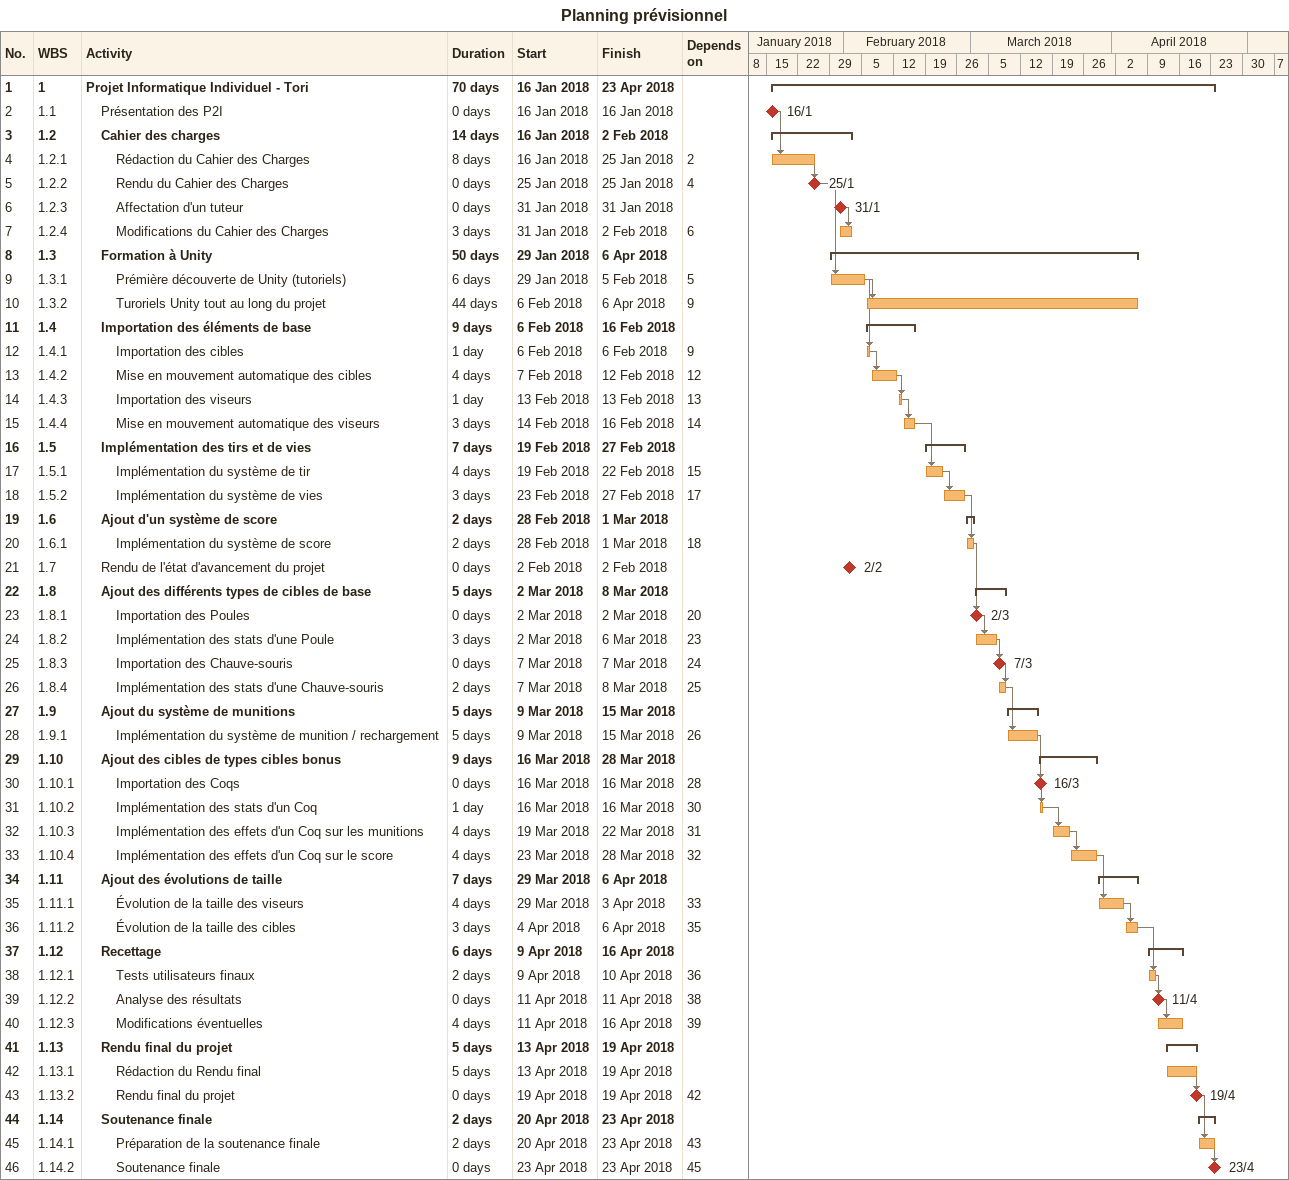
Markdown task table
Planning prévisionnel

| ID | WBS | Task | Duration | Start | Finish | Predecessors |
|---|---|---|---|---|---|---|
| 1 | 1 | **Projet Informatique Individuel - Tori** | 70d | 2018-01-16 | 2018-04-23 |  |
| 2 | 1.1 | Présentation des P2I | 0d | 2018-01-16 | 2018-01-16 |  |
| 3 | 1.2 | **Cahier des charges** | 14d | 2018-01-16 | 2018-02-02 |  |
| 4 | 1.2.1 | Rédaction du Cahier des Charges | 8d | 2018-01-16 | 2018-01-25 | 2 |
| 5 | 1.2.2 | Rendu du Cahier des Charges | 0d | 2018-01-25 | 2018-01-25 | 4 |
| 6 | 1.2.3 | Affectation d'un tuteur | 0d | 2018-01-31 | 2018-01-31 |  |
| 7 | 1.2.4 | Modifications du Cahier des Charges | 3d | 2018-01-31 | 2018-02-02 | 6 |
| 8 | 1.3 | **Formation à Unity** | 50d | 2018-01-29 | 2018-04-06 |  |
| 9 | 1.3.1 | Prémière découverte de Unity (tutoriels) | 6d | 2018-01-29 | 2018-02-05 | 5 |
| 10 | 1.3.2 | Turoriels Unity tout au long du projet | 44d | 2018-02-06 | 2018-04-06 | 9 |
| 11 | 1.4 | **Importation des éléments de base** | 9d | 2018-02-06 | 2018-02-16 |  |
| 12 | 1.4.1 | Importation des cibles | 1d | 2018-02-06 | 2018-02-06 | 9 |
| 13 | 1.4.2 | Mise en mouvement automatique des cibles | 4d | 2018-02-07 | 2018-02-12 | 12 |
| 14 | 1.4.3 | Importation des viseurs | 1d | 2018-02-13 | 2018-02-13 | 13 |
| 15 | 1.4.4 | Mise en mouvement automatique des viseurs | 3d | 2018-02-14 | 2018-02-16 | 14 |
| 16 | 1.5 | **Implémentation des tirs et de vies** | 7d | 2018-02-19 | 2018-02-27 |  |
| 17 | 1.5.1 | Implémentation du système de tir | 4d | 2018-02-19 | 2018-02-22 | 15 |
| 18 | 1.5.2 | Implémentation du système de vies | 3d | 2018-02-23 | 2018-02-27 | 17 |
| 19 | 1.6 | **Ajout d'un système de score** | 2d | 2018-02-28 | 2018-03-01 |  |
| 20 | 1.6.1 | Implémentation du système de score | 2d | 2018-02-28 | 2018-03-01 | 18 |
| 21 | 1.7 | Rendu de l'état d'avancement du projet | 0d | 2018-02-02 | 2018-02-02 |  |
| 22 | 1.8 | **Ajout des différents types de cibles de base** | 5d | 2018-03-02 | 2018-03-08 |  |
| 23 | 1.8.1 | Importation des Poules | 0d | 2018-03-02 | 2018-03-02 | 20 |
| 24 | 1.8.2 | Implémentation des stats d'une Poule | 3d | 2018-03-02 | 2018-03-06 | 23 |
| 25 | 1.8.3 | Importation des Chauve-souris | 0d | 2018-03-07 | 2018-03-07 | 24 |
| 26 | 1.8.4 | Implémentation des stats d'une Chauve-souris | 2d | 2018-03-07 | 2018-03-08 | 25 |
| 27 | 1.9 | **Ajout du système de munitions** | 5d | 2018-03-09 | 2018-03-15 |  |
| 28 | 1.9.1 | Implémentation du système de munition / rechargement | 5d | 2018-03-09 | 2018-03-15 | 26 |
| 29 | 1.10 | **Ajout des cibles de types cibles bonus** | 9d | 2018-03-16 | 2018-03-28 |  |
| 30 | 1.10.1 | Importation des Coqs | 0d | 2018-03-16 | 2018-03-16 | 28 |
| 31 | 1.10.2 | Implémentation des stats d'un Coq | 1d | 2018-03-16 | 2018-03-16 | 30 |
| 32 | 1.10.3 | Implémentation des effets d'un Coq sur les munitions | 4d | 2018-03-19 | 2018-03-22 | 31 |
| 33 | 1.10.4 | Implémentation des effets d'un Coq sur le score | 4d | 2018-03-23 | 2018-03-28 | 32 |
| 34 | 1.11 | **Ajout des évolutions de taille** | 7d | 2018-03-29 | 2018-04-06 |  |
| 35 | 1.11.1 | Évolution de la taille des viseurs | 4d | 2018-03-29 | 2018-04-03 | 33 |
| 36 | 1.11.2 | Évolution de la taille des cibles | 3d | 2018-04-04 | 2018-04-06 | 35 |
| 37 | 1.12 | **Recettage** | 6d | 2018-04-09 | 2018-04-16 |  |
| 38 | 1.12.1 | Tests utilisateurs finaux | 2d | 2018-04-09 | 2018-04-10 | 36 |
| 39 | 1.12.2 | Analyse des résultats | 0d | 2018-04-11 | 2018-04-11 | 38 |
| 40 | 1.12.3 | Modifications éventuelles | 4d | 2018-04-11 | 2018-04-16 | 39 |
| 41 | 1.13 | **Rendu final du projet** | 5d | 2018-04-13 | 2018-04-19 |  |
| 42 | 1.13.1 | Rédaction du Rendu final | 5d | 2018-04-13 | 2018-04-19 |  |
| 43 | 1.13.2 | Rendu final du projet | 0d | 2018-04-19 | 2018-04-19 | 42 |
| 44 | 1.14 | **Soutenance finale** | 2d | 2018-04-20 | 2018-04-23 |  |
| 45 | 1.14.1 | Préparation de la soutenance finale | 2d | 2018-04-20 | 2018-04-23 | 43 |
| 46 | 1.14.2 | Soutenance finale | 0d | 2018-04-23 | 2018-04-23 | 45 |
